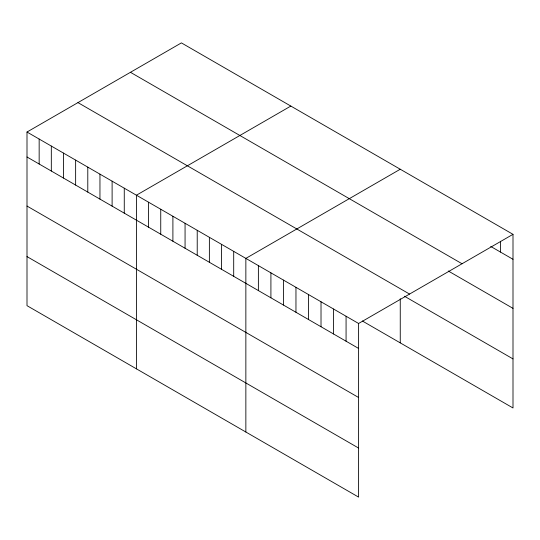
<?xml version="1.0" encoding="UTF-8"?>
<svg xmlns="http://www.w3.org/2000/svg" width="540" height="540" viewBox="0 0 540 540"><rect width="100%" height="100%" fill="white"/><g stroke="black" fill="none" stroke-linecap="round" stroke-linejoin="round"><path stroke-width="0.81" d="M27 132.03L358.601 323.48L358.601 497.111L27 305.667L27 132.03L181.4 42.89L513 234.333L513 407.97L362.354 320.99M290.831 106.069L136.424 195.21L136.424 368.84M400.255 169.243L245.855 258.39L245.855 432.02M358.601 323.48L513 234.333M490.732 246.443L513 259.295M130.451 72.306L462.044 263.756M448.274 270.992L513 308.36M77.956 102.614L409.55 294.064M404.433 296.224L513 358.904M27 156.992L358.601 348.442M27 206.057L358.601 397.501M27 256.601L358.601 448.052M500.472 241.252L500.472 252.065M400.255 298.721L400.255 342.873M346.073 316.244L346.073 341.206M333.545 309.015L333.545 333.976M321.017 301.779L321.017 326.74M308.488 294.55L308.488 319.511M295.961 287.314L295.961 312.275M283.439 280.084L283.439 305.046M270.911 272.855L270.911 297.817M258.383 265.619L258.383 290.581M233.699 251.37L233.699 276.332M221.535 244.35L221.535 269.312M209.378 237.33L209.378 262.291M197.222 230.31L197.222 255.272M185.065 223.29L185.065 248.251M172.901 216.27L172.901 241.232M160.744 209.25L160.744 234.212M148.588 202.23L148.588 227.191M124.267 188.19L124.267 213.151M112.111 181.17L112.111 206.132M99.954 174.15L99.954 199.112M87.791 167.13L87.791 192.091M75.634 160.11L75.634 185.072M63.477 153.09L63.477 178.052M51.32 146.07L51.32 171.031M39.157 139.05L39.157 164.012"/></g></svg>
